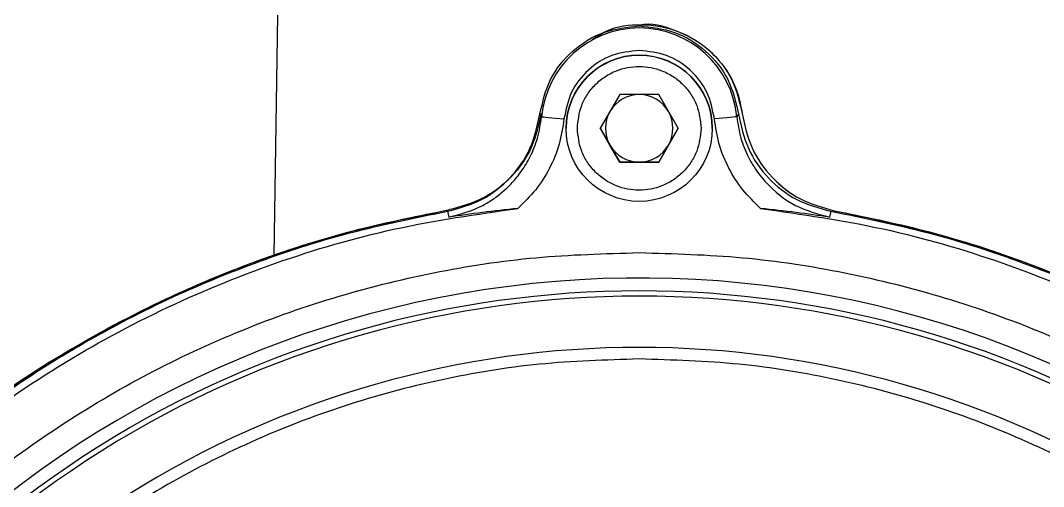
# Model space of a CAD drawing. Header units: millimetres. Extents: x 2160 to 4596, y 811 to 2534.
# Drawn here: x 2819.2 to 2910.2, y 2311.8 to 2353.3 of the extents above; entities that cross this region are included whole.
import ezdxf

# ---------------------------------------------------------------- set-up
doc = ezdxf.new("R2010")
doc.units = ezdxf.units.MM

msp = doc.modelspace()

# ---------------------------------------------------------------- linework, layer by layer
at = {"color": 7, "linetype": 'Continuous', "lineweight": 25}
for p, q in [((2842.052, 2353.74), (2841.726, 2332.372)), ((2872.473, 2346.67), (2870.741, 2343.67)), ((2875.938, 2346.67), (2872.473, 2346.67)), ((2877.67, 2343.67), (2875.938, 2346.67)), ((2865.38, 2344.946), (2865.529, 2344.696)), ((2883.032, 2344.946), (2882.883, 2344.696)), ((2883.363, 2344.972), (2883.363, 2344.973)), ((2867.706, 2343.677), (2867.706, 2343.677)), ((2867.766, 2343.677), (2867.766, 2343.677)), ((2870.741, 2343.67), (2872.473, 2340.67)), ((2871.607, 2342.17), (2870.741, 2343.67)), ((2875.938, 2340.67), (2877.67, 2343.67)), ((2877.67, 2343.67), (2876.804, 2342.17)), ((2880.646, 2343.663), (2880.646, 2343.663)), ((2880.706, 2343.663), (2880.706, 2343.663)), ((2872.473, 2340.67), (2871.607, 2342.17)), ((2876.804, 2342.17), (2875.938, 2340.67)), ((2872.473, 2340.67), (2875.938, 2340.67)), ((2872.473, 2340.67), (2872.473, 2340.67)), ((2874.206, 2340.67), (2872.473, 2340.67)), ((2875.938, 2340.67), (2874.206, 2340.67)), ((2875.938, 2340.67), (2875.938, 2340.67)), ((2857.178, 2336.295), (2857.297, 2335.778)), ((2857.291, 2336.42), (2857.291, 2336.42)), ((2891.234, 2336.295), (2891.115, 2335.778)), ((2891.538, 2336.346), (2891.538, 2336.346))]:
    msp.add_line(p, q, dxfattribs=at)
at = {"color": 7, "linetype": 'Continuous', "lineweight": 25, "flags": 128}
for points in [[(2865.529, 2344.696), (2865.574, 2344.692), (2865.691, 2344.681), (2865.877, 2344.663), (2866.125, 2344.639), (2866.425, 2344.611), (2866.766, 2344.579), (2867.136, 2344.544), (2867.52, 2344.507)], [(2882.883, 2344.696), (2882.838, 2344.692), (2882.721, 2344.681), (2882.535, 2344.663), (2882.287, 2344.639), (2881.987, 2344.611), (2881.646, 2344.579), (2881.276, 2344.544), (2880.892, 2344.507)]]:
    msp.add_lwpolyline(points, dxfattribs=at)
at = {"color": 7, "linetype": 'Continuous', "lineweight": 25}
msp.add_circle((2874.206, 2343.67), 6.5, dxfattribs=at)
for centre, radius, start, end in [((2874.206, 2343.875), 8.715, 5.40246, 174.59754), ((2874.206, 2343.67), 6.5, 0, 179.93876), ((2874.206, 2343.67), 3, 90, 150), ((2874.206, 2343.67), 3, 30, 90), ((2874.206, 2343.67), 3, 150, 210), ((2874.206, 2343.67), 3, 330, 30), ((2874.206, 2343.67), 3, 210, 270), ((2874.206, 2343.67), 3, 270, 330), ((2855.582, 2346.273), 10, 302.62258, 314.66639), ((2893.289, 2346.192), 10, 225.08863, 237.13271), ((2874.206, 2238.875), 91.48, 295.79271, 180), ((2874.206, 2238.874), 90.341, 353.64897, 186.35103), ((2874.206, 2238.874), 89.875, 353.64897, 186.35103), ((2874.206, 2238.874), 85.319, 353.33017, 186.66983)]:
    msp.add_arc(centre, radius, start, end, dxfattribs=at)
for points, knots in [([(2874.213, 2352.871), (2874.216, 2352.872), (2875.268, 2353.087), (2877.521, 2352.456), (2879.718, 2351.278), (2880.981, 2350.069), (2881.618, 2349.325), (2882.323, 2348.273), (2883.017, 2346.828), (2883.244, 2345.612), (2883.363, 2344.973)], [0, 0, 0, 0, 0.0006179, 0.2439913, 0.4980561, 0.5655985, 0.6396073, 0.7200812, 0.8527937, 1, 1, 1, 1]), ([(2870.034, 2351.562), (2870.434, 2351.829), (2871.738, 2352.698), (2874.47, 2353.037), (2877.701, 2352.482), (2880.52, 2350.754), (2882.625, 2348.161), (2883.117, 2346.035), (2883.363, 2344.972)], [0, 0, 0, 0, 0.081456, 0.265165, 0.448874, 0.632583, 0.816291, 1, 1, 1, 1]), ([(2868.706, 2343.67), (2868.779, 2344.362), (2868.892, 2345.426), (2869.578, 2346.707), (2870.288, 2347.587), (2871.169, 2348.301), (2872.449, 2348.966), (2874.206, 2349.303), (2875.962, 2348.966), (2877.242, 2348.301), (2878.123, 2347.587), (2878.833, 2346.707), (2879.519, 2345.426), (2879.632, 2344.362), (2879.706, 2343.67)], [0, 0, 0, 0, 0.119728, 0.18418, 0.25, 0.31582, 0.380272, 0.5, 0.619728, 0.68418, 0.75, 0.81582, 0.880272, 1, 1, 1, 1]), ([(2857.178, 2336.295), (2858.21, 2336.576), (2860.272, 2337.138), (2862.816, 2339.156), (2864.698, 2341.805), (2865.153, 2343.898), (2865.38, 2344.946)], [0, 0, 0, 0, 0.2500466, 0.4994486, 0.7493959, 1, 1, 1, 1]), ([(2883.032, 2344.946), (2883.258, 2343.9), (2883.71, 2341.812), (2885.589, 2339.163), (2888.134, 2337.142), (2890.2, 2336.578), (2891.234, 2336.295)], [0, 0, 0, 0, 0.2500652, 0.4994456, 0.7493864, 1, 1, 1, 1]), ([(2857.297, 2335.778), (2858.331, 2336.053), (2859.724, 2336.424), (2861.258, 2337.379), (2862.139, 2338.057), (2862.978, 2338.872), (2863.804, 2339.891), (2864.586, 2341.202), (2865.248, 2342.831), (2865.433, 2344.055), (2865.529, 2344.696)], [0, 0, 0, 0, 0.24429, 0.329036, 0.41449, 0.500125, 0.597992, 0.71577, 0.851072, 1, 1, 1, 1]), ([(2867.52, 2344.507), (2867.405, 2343.748), (2867.177, 2342.233), (2866.29, 2340.104), (2865.071, 2338.147), (2863.969, 2337.083), (2863.417, 2336.549)], [0, 0, 0, 0, 0.250767, 0.500011, 0.749245, 1, 1, 1, 1]), ([(2884.995, 2336.549), (2884.443, 2337.083), (2883.341, 2338.147), (2882.122, 2340.104), (2881.235, 2342.233), (2881.006, 2343.748), (2880.892, 2344.507)], [0, 0, 0, 0, 0.250755, 0.499989, 0.749233, 1, 1, 1, 1]), ([(2882.883, 2344.696), (2882.979, 2344.055), (2883.163, 2342.832), (2883.765, 2341.352), (2884.381, 2340.263), (2884.923, 2339.497), (2886.018, 2338.209), (2887.976, 2336.63), (2890.083, 2336.058), (2891.115, 2335.778)], [0, 0, 0, 0, 0.1490589, 0.284486, 0.365253, 0.4374072, 0.5004523, 0.7554674, 1, 1, 1, 1]), ([(2879.706, 2343.67), (2879.632, 2342.978), (2879.519, 2341.914), (2878.833, 2340.633), (2878.123, 2339.753), (2877.242, 2339.039), (2875.962, 2338.374), (2874.206, 2338.037), (2872.449, 2338.374), (2871.169, 2339.039), (2870.288, 2339.753), (2869.578, 2340.633), (2868.892, 2341.914), (2868.779, 2342.978), (2868.706, 2343.67)], [0, 0, 0, 0, 0.119728, 0.18418, 0.25, 0.31582, 0.380272, 0.5, 0.619728, 0.68418, 0.75, 0.81582, 0.880272, 1, 1, 1, 1]), ([(2812.898, 2316.45), (2814.167, 2317.484), (2817.907, 2320.532), (2824.634, 2324.707), (2832.806, 2328.966), (2841.035, 2332.277), (2849.171, 2334.812), (2854.623, 2335.891), (2857.291, 2336.42)], [0, 0, 0, 0, 0.099746, 0.294067, 0.481254, 0.661306, 0.834221, 1, 1, 1, 1]), ([(2863.417, 2336.549), (2862.348, 2336.429), (2860.202, 2336.188), (2858.269, 2335.915), (2857.297, 2335.778)], [0, 0, 0, 0, 0.497557, 1, 1, 1, 1]), ([(2891.115, 2335.778), (2890.143, 2335.915), (2888.21, 2336.188), (2886.063, 2336.429), (2884.995, 2336.549)], [0, 0, 0, 0, 0.502443, 1, 1, 1, 1]), ([(2891.538, 2336.346), (2894.204, 2335.807), (2899.65, 2334.704), (2907.775, 2332.135), (2915.986, 2328.786), (2924.153, 2324.508), (2931.928, 2319.547), (2936.645, 2315.624), (2938.91, 2313.741)], [0, 0, 0, 0, 0.153524, 0.313661, 0.480409, 0.653769, 0.833739, 1, 1, 1, 1])]:
    msp.add_open_spline(points, degree=3, knots=knots, dxfattribs=at)
for points in [[(2865.38, 2344.946), (2865.622, 2346), (2866.107, 2348.108), (2868.194, 2350.661), (2870.98, 2352.425), (2873.131, 2352.652), (2874.206, 2352.766)], [(2874.206, 2352.766), (2875.281, 2352.652), (2877.432, 2352.425), (2880.218, 2350.661), (2882.305, 2348.108), (2882.789, 2346), (2883.032, 2344.946)], [(2874.206, 2350.591), (2873.379, 2350.502), (2871.725, 2350.324), (2869.594, 2348.944), (2868.02, 2346.953), (2867.687, 2345.323), (2867.52, 2344.507)], [(2880.892, 2344.507), (2880.725, 2345.323), (2880.392, 2346.953), (2878.818, 2348.944), (2876.687, 2350.324), (2875.033, 2350.502), (2874.206, 2350.591)], [(2865.502, 2345.011), (2865.271, 2343.97), (2864.809, 2341.889), (2862.92, 2339.259), (2860.378, 2337.253), (2858.32, 2336.697), (2857.291, 2336.42)], [(2883.363, 2344.972), (2883.59, 2343.931), (2884.043, 2341.848), (2885.921, 2339.21), (2888.454, 2337.193), (2890.51, 2336.629), (2891.538, 2336.346)], [(2776.532, 2249.665), (2777.056, 2253.316), (2778.104, 2260.62), (2781.224, 2271.263), (2785.432, 2281.506), (2790.787, 2291.207), (2797.192, 2300.246), (2804.573, 2308.508), (2812.835, 2315.889), (2821.875, 2322.294), (2831.575, 2327.649), (2841.818, 2331.857), (2852.462, 2334.977), (2859.765, 2336.025), (2863.417, 2336.549)], [(2776.735, 2256.207), (2777.421, 2259.502), (2778.794, 2266.09), (2782.115, 2275.642), (2786.319, 2284.826), (2791.454, 2293.529), (2797.444, 2301.665), (2804.231, 2309.15), (2811.745, 2315.905), (2819.907, 2321.86), (2828.632, 2326.958), (2837.833, 2331.123), (2847.399, 2334.403), (2853.994, 2335.747), (2857.291, 2336.42)], [(2809.452, 2313.625), (2811.748, 2315.512), (2816.342, 2319.286), (2823.842, 2324.131), (2831.713, 2328.332), (2839.942, 2331.779), (2848.437, 2334.532), (2854.264, 2335.707), (2857.178, 2336.295)], [(2884.995, 2336.549), (2888.647, 2336.025), (2895.95, 2334.977), (2906.594, 2331.857), (2916.837, 2327.649), (2926.537, 2322.294), (2935.576, 2315.889), (2943.839, 2308.508), (2951.22, 2300.246), (2957.625, 2291.207), (2962.98, 2281.506), (2967.188, 2271.263), (2970.307, 2260.62), (2971.356, 2253.316), (2971.88, 2249.665)], [(2891.234, 2336.295), (2894.148, 2335.707), (2899.975, 2334.532), (2908.47, 2331.779), (2916.699, 2328.332), (2924.57, 2324.131), (2932.07, 2319.286), (2936.664, 2315.512), (2938.96, 2313.625)], [(2891.538, 2336.346), (2894.832, 2335.66), (2901.421, 2334.287), (2910.973, 2330.967), (2920.156, 2326.763), (2928.859, 2321.627), (2936.996, 2315.638), (2944.481, 2308.85), (2951.236, 2301.337), (2957.191, 2293.174), (2962.289, 2284.449), (2966.454, 2275.248), (2969.733, 2265.682), (2971.078, 2259.088), (2971.75, 2255.79)], [(2780.466, 2238.875), (2780.553, 2241.943), (2780.727, 2248.078), (2782.13, 2257.192), (2784.355, 2266.13), (2787.463, 2274.806), (2791.401, 2283.135), (2796.138, 2291.038), (2801.627, 2298.439), (2807.815, 2305.266), (2814.642, 2311.454), (2822.043, 2316.943), (2829.946, 2321.68), (2838.275, 2325.619), (2846.951, 2328.726), (2855.889, 2330.951), (2865.003, 2332.355), (2871.138, 2332.529), (2874.206, 2332.616)], [(2874.206, 2332.616), (2877.274, 2332.529), (2883.409, 2332.355), (2892.523, 2330.951), (2901.461, 2328.726), (2910.137, 2325.619), (2918.466, 2321.68), (2926.369, 2316.943), (2933.77, 2311.454), (2940.597, 2305.266), (2946.785, 2298.439), (2952.274, 2291.038), (2957.011, 2283.135), (2960.949, 2274.806), (2964.057, 2266.13), (2966.282, 2257.192), (2967.685, 2248.078), (2967.859, 2241.943), (2967.946, 2238.875)], [(2874.206, 2323.161), (2871.243, 2323.071), (2865.318, 2322.89), (2856.529, 2321.435), (2847.936, 2319.13), (2839.635, 2315.915), (2831.718, 2311.85), (2824.273, 2306.972), (2817.382, 2301.338), (2811.123, 2295.01), (2805.565, 2288.058), (2800.77, 2280.56), (2796.79, 2272.599), (2793.671, 2264.264), (2791.442, 2255.645), (2790.151, 2246.843), (2789.727, 2237.944), (2790.235, 2232.038), (2790.49, 2229.085)], [(2957.922, 2229.085), (2958.176, 2232.038), (2958.685, 2237.944), (2958.261, 2246.843), (2956.97, 2255.645), (2954.741, 2264.264), (2951.622, 2272.599), (2947.642, 2280.56), (2942.847, 2288.058), (2937.288, 2295.01), (2931.03, 2301.338), (2924.139, 2306.972), (2916.694, 2311.85), (2908.777, 2315.915), (2900.476, 2319.13), (2891.883, 2321.435), (2883.094, 2322.89), (2877.169, 2323.071), (2874.206, 2323.161)]]:
    msp.add_open_spline(points, degree=3, dxfattribs=at)

doc.saveas('drawing.dxf')
